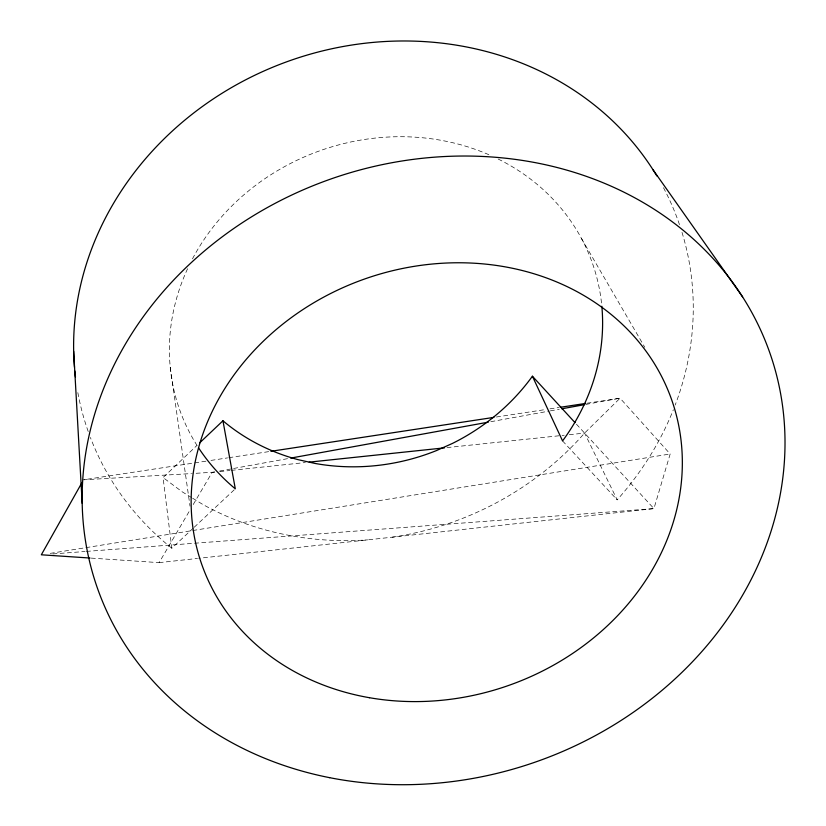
<?xml version="1.0" encoding="UTF-8"?>
<svg xmlns="http://www.w3.org/2000/svg" width="826" height="826" viewBox="0 0 826 826"><rect width="100%" height="100%" fill="white"/><g stroke="black" fill="none" stroke-linecap="round" stroke-linejoin="round"><path stroke-width="0.62" stroke-dasharray="4.13 3.1" d="M586.945 403.233L620.078 398.194L670.165 454.001L653.934 508.62L198.756 558.314M91.252 558.118L159.098 562.64L190.011 510.024M193.222 504.541L212.117 472.389L214.657 471.925M193.284 528.124L171.808 548.216L163.063 477.562L196.753 445.627M194.213 527.246L235.296 488.806M219.716 471.006L232.395 468.703M233.655 468.466L289.399 458.327M490.85 421.694L549.125 411.1M550.395 410.863L559.264 409.252M585.871 404.41L620.078 398.194L584.591 433.082A295.409 270.267 -20.2 0 1 392.236 537.189M50.241 553.368L84.613 547.855M85.883 547.648L191.539 530.715M192.809 530.509L670.165 454.001M205.891 461.187L83.54 479.803L191.549 473.577M210.991 460.412L227.553 457.893M228.833 457.697L269.606 451.502M496.457 416.996L544.892 409.634M549.982 408.849L558.903 407.497M159.098 562.64L197.476 558.448M214.677 472.121L192.83 473.494M219.788 471.574L230 470.5M231.28 470.366L305.372 462.539M447.011 447.599L564.21 435.23M569.31 434.693L584.591 433.082L617.177 499.844A313.219 282.203 -19.8 0 0 673.355 409.768M52.916 553.926L85.088 551.5M86.379 551.396L653.934 508.62L575.898 423.604M191.653 497.613L182.309 491.883L163.063 477.562M192.685 498.254L202.814 504.459A295.409 270.267 -20.2 0 0 367.632 539.874M562.568 440.919L617.177 499.844M581.566 238.652L644.796 347.302M170.259 367.487L190.021 506.142M681.997 232.364A313.219 282.203 -19.8 0 1 675.203 405.019M171.808 548.216A313.219 282.203 -19.8 0 1 90.385 437.46M88.206 431.523A313.219 282.203 -19.8 0 1 77.551 391.008M663.485 187.719A313.219 282.203 -19.8 0 1 679.643 225.095M498.192 159.046A218.993 197.073 -19.7 0 1 601.72 304.97M197.146 445.627A218.993 197.073 -19.7 0 1 187.967 267.903M192.499 258.806A218.993 197.073 -19.7 0 1 488.868 154.71"/><path stroke-width="1.24" d="M81.65 483.158L41.331 554.793L89.972 558.035M199.562 442.963L222.948 420.785A206.562 188.793 -20.1 0 0 298.258 459.7L315.181 463.469A206.562 188.793 -20.1 0 0 436.2 450.686L452.38 443.459A206.562 188.793 -20.1 0 0 532.409 376.222L575.03 422.654M290.669 458.1L488.311 422.158M561.794 408.787L584.601 404.647M270.887 451.306L493.907 417.378M560.183 407.301L585.665 403.429M309.213 462.137L444.46 447.868M652.922 169.629L742.636 296.947M532.409 376.222L562.568 440.919A218.993 197.073 -19.7 0 0 601.834 306.229M222.948 420.785L235.296 488.806A218.993 197.073 -19.7 0 1 198.498 447.733M73.659 351.246L82.197 503.395M75.476 377.048A313.219 282.203 -19.8 0 1 74.805 370.957M74.485 367.281A313.219 282.203 -19.8 0 1 297.04 58.223A313.219 282.203 -19.8 0 1 656.825 175.928M369.511 697.722A248.956 215.607 -19.1 0 0 674.935 409.995A248.956 215.607 -19.1 0 0 265.776 338.856A248.956 215.607 -19.1 0 0 369.511 697.722M329.626 777.669A356.202 308.955 -19.1 0 0 776.275 374.002A356.202 308.955 -19.1 0 0 194.822 259.374A356.202 308.955 -19.1 0 0 329.626 777.669"/></g></svg>
